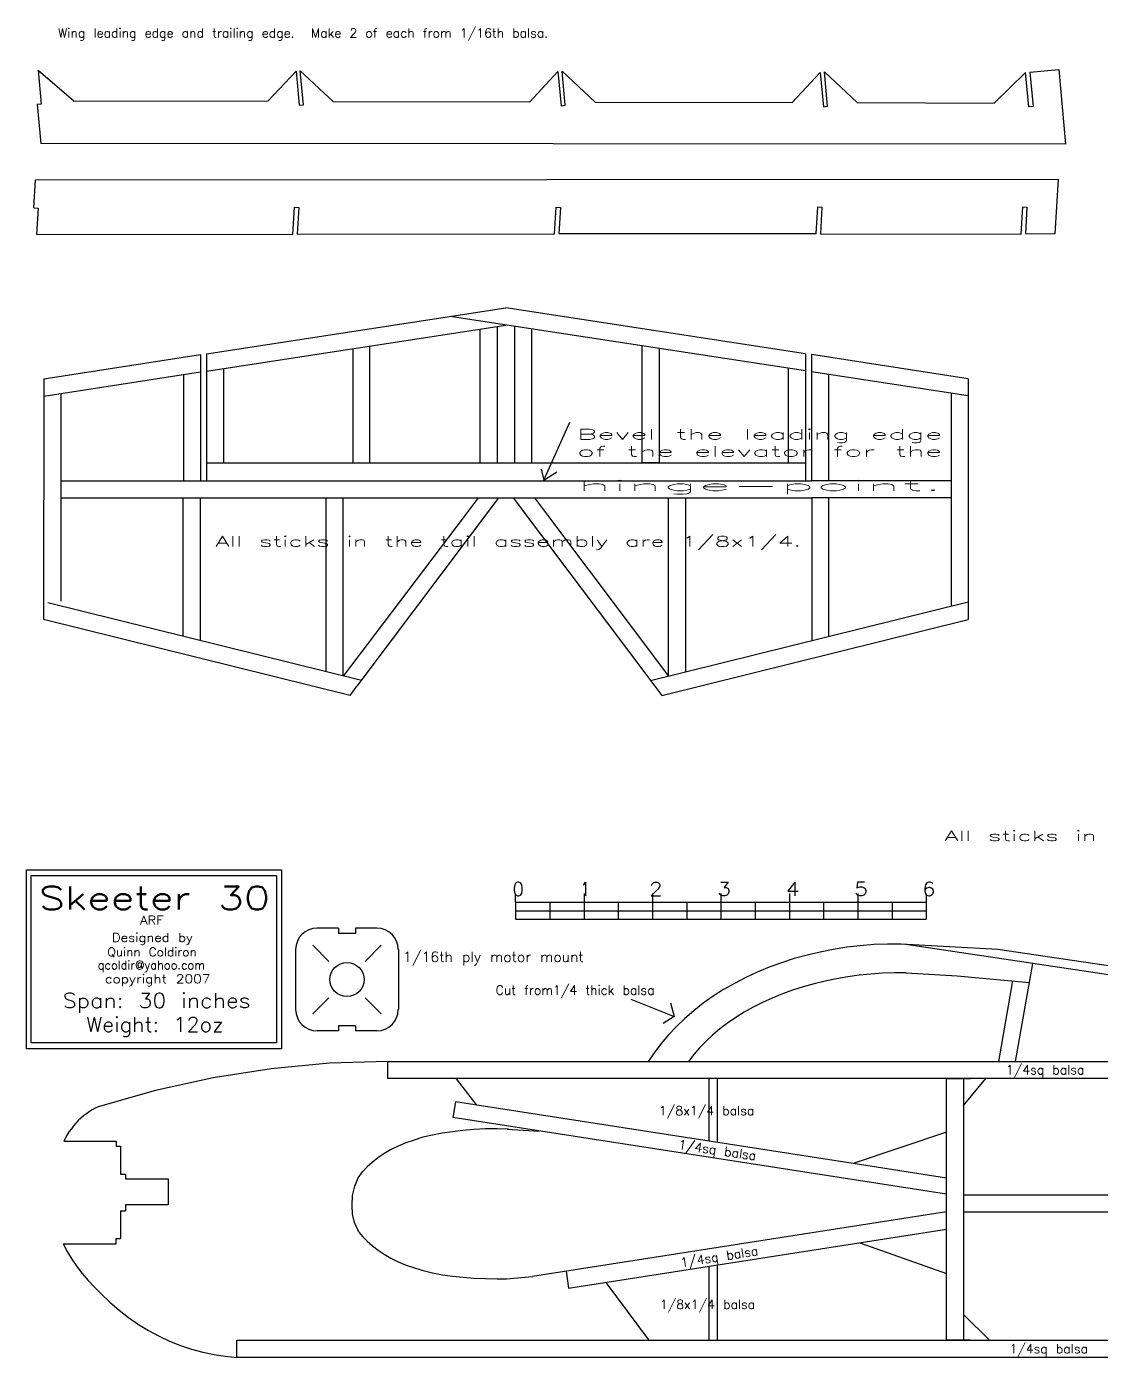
# Model space of a CAD drawing. Extents: x 0 to 60.8, y 0 to 23.
# Drawn here: x 0 to 15.7, y 0 to 19.44 of the extents above; entities that cross this region are included whole.
import ezdxf
from ezdxf.enums import TextEntityAlignment as Align

# ---------------------------------------------------------------- set-up
doc = ezdxf.new("R2010")
doc.units = 0
doc.layers.get('0').update_dxf_attribs({"linetype": 'CONTINUOUS'})
doc.layers.add('DIMS', color=1, linetype='CONTINUOUS')
doc.layers.add('OBJ', color=7, linetype='CONTINUOUS')
doc.styles.add('_TCW_TXTSTY_1', font='TXT.SHX')
doc.styles.add('_TCW_TXTSTY_6', font='TXT.SHX', dxfattribs={"width": 1.01})
doc.styles.add('_TCW_TXTSTY_7', font='TXT.SHX', dxfattribs={"width": 0.9})
doc.styles.add('_TCW_TXTSTY_8', font='TXT.SHX', dxfattribs={"width": 0.84})
doc.styles.add('_TCW_TXTSTY_9', font='TXT.SHX', dxfattribs={"width": 0.81})
doc.styles.add('_TCW_TXTSTY_A', font='TXT.SHX', dxfattribs={"width": 0.94})
doc.styles.add('_TCW_TXTSTY_B', font='TXT.SHX', dxfattribs={"width": 0.93})
doc.styles.add('_TCW_TXTSTY_C', font='TXT.SHX', dxfattribs={"width": 0.86})
doc.styles.add('_TCW_TXTSTY_D', font='TXT.SHX', dxfattribs={"width": 1.47})
doc.styles.add('_TCW_TXTSTY_E', font='TXT.SHX', dxfattribs={"width": 1.58})

# ---------------------------------------------------------------- blocks, each defined once
blk = doc.blocks.new('*E20')
at = {"linetype": 'CONTINUOUS', "style": '_TCW_TXTSTY_1'}
blk.add_text('0', height=0.2, dxfattribs=at).set_placement((7.1, 6.74), (7.267, 6.74), align=Align.FIT)
blk = doc.blocks.new('*E21')
at = {"linetype": 'CONTINUOUS', "style": '_TCW_TXTSTY_1'}
blk.add_text('2', height=0.2, dxfattribs=at).set_placement((9.093, 6.742), (9.293, 6.742), align=Align.FIT)
blk = doc.blocks.new('*E22')
at = {"linetype": 'CONTINUOUS', "style": '_TCW_TXTSTY_1'}
blk.add_text('1', height=0.2, dxfattribs=at).set_placement((8.093, 6.742), (8.226, 6.742), align=Align.FIT)
blk = doc.blocks.new('*E23')
at = {"linetype": 'CONTINUOUS', "style": '_TCW_TXTSTY_1'}
blk.add_text('3', height=0.2, dxfattribs=at).set_placement((10.091, 6.742), (10.291, 6.742), align=Align.FIT)
blk = doc.blocks.new('*E24')
at = {"linetype": 'CONTINUOUS', "style": '_TCW_TXTSTY_1'}
blk.add_text('4', height=0.2, dxfattribs=at).set_placement((11.094, 6.742), (11.294, 6.742), align=Align.FIT)
blk = doc.blocks.new('*E25')
at = {"linetype": 'CONTINUOUS', "style": '_TCW_TXTSTY_1'}
blk.add_text('5', height=0.2, dxfattribs=at).set_placement((12.092, 6.742), (12.292, 6.742), align=Align.FIT)
blk = doc.blocks.new('*E26')
at = {"linetype": 'CONTINUOUS', "style": '_TCW_TXTSTY_1'}
blk.add_text('6', height=0.2, dxfattribs=at).set_placement((13.082, 6.742), (13.282, 6.742), align=Align.FIT)

msp = doc.modelspace()

# ---------------------------------------------------------------- linework, layer by layer
at = {"color": 7, "linetype": 'CONTINUOUS'}
for p, q in [((0.17, 18.804, 0), (0.691, 18.357, 0)), ((0.17, 18.804, 0), (0.216, 18.308, 0)), ((3.937, 18.792, 0), (3.526, 18.353, 0)), ((3.937, 18.792, 0), (3.982, 18.292, 0)), ((3.999, 18.797, 0), (4.479, 18.347, 0)), ((4.045, 18.298, 0), (3.999, 18.797, 0)), ((7.763, 18.787, 0), (7.354, 18.344, 0)), ((7.763, 18.787, 0), (7.809, 18.286, 0)), ((7.825, 18.793, 0), (8.308, 18.338, 0)), ((7.871, 18.292, 0), (7.825, 18.793, 0)), ((11.595, 18.773, 0), (11.183, 18.332, 0)), ((11.595, 18.773, 0), (11.641, 18.272, 0)), ((11.657, 18.779, 0), (12.136, 18.331, 0)), ((11.703, 18.278, 0), (11.657, 18.779, 0)), ((14.596, 18.77, 0), (14.137, 18.324, 0)), ((14.642, 18.27, 0), (14.596, 18.77, 0)), ((14.658, 18.774, 0), (15.08, 18.813, 0)), ((14.658, 18.774, 0), (14.704, 18.276, 0)), ((15.08, 18.813, 0), (15.18, 17.724, 0)), ((0.216, 18.308, 0), (0.156, 18.303, 0)), ((0.156, 18.303, 0), (0.208, 17.732, 0)), ((0.691, 18.353, 0), (3.526, 18.355, 0)), ((3.982, 18.292, 0), (4.045, 18.298, 0)), ((4.479, 18.347), (7.354, 18.344)), ((7.809, 18.286, 0), (7.871, 18.292, 0)), ((8.308, 18.338), (11.183, 18.332)), ((11.641, 18.272, 0), (11.703, 18.278, 0)), ((12.136, 18.331), (14.137, 18.324)), ((14.704, 18.276, 0), (14.642, 18.27, 0)), ((15.18, 17.724), (0.208, 17.732)), ((0.106, 16.794, 0), (0.131, 17.203, 0)), ((0.131, 17.203), (15.071, 17.211)), ((15.071, 17.211, 0), (15.023, 16.415, 0)), ((0.106, 16.794, 0), (0.169, 16.79, 0)), ((0.169, 16.79, 0), (0.146, 16.41, 0)), ((3.893, 16.404, 0), (3.917, 16.802, 0)), ((3.917, 16.802, 0), (3.98, 16.798, 0)), ((3.98, 16.798, 0), (3.956, 16.41, 0)), ((7.712, 16.413, 0), (7.736, 16.805, 0)), ((7.736, 16.805, 0), (7.799, 16.801, 0)), ((7.799, 16.801, 0), (7.775, 16.414, 0)), ((11.535, 16.416, 0), (11.559, 16.808, 0)), ((11.559, 16.808, 0), (11.621, 16.804, 0)), ((11.621, 16.804, 0), (11.598, 16.412, 0)), ((14.529, 16.411, 0), (14.553, 16.81, 0)), ((14.553, 16.81, 0), (14.615, 16.806, 0)), ((14.615, 16.806, 0), (14.592, 16.417, 0)), ((0.146, 16.41), (3.893, 16.404)), ((3.956, 16.41, 0), (7.712, 16.413, 0)), ((11.535, 16.416), (7.775, 16.414)), ((11.598, 16.412), (14.529, 16.411)), ((14.592, 16.417, 0), (15.023, 16.415, 0)), ((2.63, 14.662, 0), (7.004, 15.333, 0)), ((11.379, 14.411, 0), (6.188, 15.208, 0)), ((11.379, 14.662, 0), (7.004, 15.333, 0)), ((2.63, 14.41, 0), (7.004, 15.081, 0)), ((6.629, 13.067, 0), (6.629, 15.023, 0)), ((6.879, 13.067, 0), (6.879, 15.061, 0)), ((7.129, 15.063, 0), (7.129, 13.067, 0)), ((7.379, 15.025, 0), (7.379, 13.067, 0)), ((8.993, 13.194, 0), (8.993, 14.778, 0)), ((0.251, 14.297, 0), (2.543, 14.651, 0)), ((2.543, 14.65, 0), (2.543, 14.355, 0)), ((2.63, 14.662, 0), (2.63, 14.439, 0)), ((4.766, 14.738, 0), (4.766, 13.194, 0)), ((5.016, 13.194, 0), (5.016, 14.776, 0)), ((9.243, 14.739, 0), (9.243, 13.194, 0)), ((11.379, 14.662, 0), (11.379, 14.439, 0)), ((13.758, 14.297, 0), (11.466, 14.651, 0)), ((11.466, 14.65, 0), (11.466, 14.355, 0)), ((0.251, 14.044, 0), (2.543, 14.398, 0)), ((2.63, 14.439, 0), (2.63, 13.067, 0)), ((2.88, 14.449, 0), (2.88, 13.194, 0)), ((11.129, 14.45, 0), (11.129, 13.194, 0)), ((11.379, 14.439, 0), (11.379, 13.067, 0)), ((13.758, 14.045, 0), (11.466, 14.398, 0)), ((0.251, 14.297, 0), (0.251, 14.076, 0)), ((2.293, 14.355, 0), (2.293, 14.256, 0)), ((2.293, 14.256, 0), (2.293, 12.805, 0)), ((2.543, 14.355, 0), (2.543, 12.805, 0)), ((11.466, 14.355, 0), (11.466, 12.805, 0)), ((11.716, 14.355, 0), (11.716, 14.256, 0)), ((11.716, 14.256, 0), (11.716, 12.805, 0)), ((13.758, 14.297, 0), (13.758, 14.076, 0)), ((0.251, 14.076, 0), (0.25, 10.975, 0)), ((0.5, 14.083, 0), (0.5, 11.046, 0)), ((13.508, 14.083, 0), (13.508, 10.975, 0)), ((13.758, 14.076, 0), (13.758, 10.975, 0)), ((7.559, 12.816, 0), (7.937, 13.662, 0)), ((2.63, 13.067, 0), (2.63, 12.805, 0)), ((2.63, 13.067, 0), (11.379, 13.067, 0)), ((2.88, 13.194, 0), (2.88, 13.067, 0)), ((4.766, 13.194, 0), (4.766, 13.067, 0)), ((4.766, 13.067, 0), (5.016, 13.067, 0)), ((5.016, 13.067, 0), (5.016, 13.194, 0)), ((8.993, 13.067, 0), (8.993, 13.194, 0)), ((9.243, 13.067, 0), (8.993, 13.067, 0)), ((9.243, 13.194, 0), (9.243, 13.067, 0)), ((11.129, 13.194, 0), (11.129, 13.067, 0)), ((11.379, 13.067, 0), (11.379, 12.805, 0)), ((7.517, 12.975, 0), (7.559, 12.816, 0)), ((7.559, 12.816, 0), (7.747, 12.939, 0)), ((0.501, 12.805, 0), (2.543, 12.805, 0)), ((2.543, 12.805, 0), (11.466, 12.805, 0)), ((13.508, 12.805, 0), (11.466, 12.805, 0)), ((0.501, 12.555, 0), (2.543, 12.555, 0)), ((2.287, 10.533, 0), (2.287, 12.555, 0)), ((2.537, 12.555, 0), (2.537, 10.471, 0)), ((2.543, 12.555, 0), (11.466, 12.555, 0)), ((4.378, 10.015, 0), (4.378, 12.555, 0)), ((4.628, 9.953, 0), (4.628, 12.555, 0)), ((6.897, 12.555, 0), (4.828, 9.803, 0)), ((6.6, 12.556, 0), (6.409, 12.305, 0)), ((7.109, 12.555, 0), (9.181, 9.803, 0)), ((7.419, 12.556, 0), (7.609, 12.305, 0)), ((9.381, 9.952, 0), (9.381, 12.555, 0)), ((9.631, 10.014, 0), (9.631, 12.555, 0)), ((13.508, 12.555, 0), (11.466, 12.555, 0)), ((11.472, 12.555, 0), (11.472, 10.471, 0)), ((11.722, 10.533, 0), (11.722, 12.555, 0)), ((6.409, 12.305, 0), (4.628, 9.953, 0)), ((7.609, 12.305, 0), (9.381, 9.952, 0)), ((0.25, 10.975, 0), (0.25, 10.78, 0)), ((4.892, 9.888, 0), (0.311, 11.023, 0)), ((9.117, 9.887, 0), (13.758, 11.037, 0)), ((13.758, 10.975, 0), (13.758, 10.78, 0)), ((4.728, 9.67, 0), (0.25, 10.78, 0)), ((9.28, 9.67, 0), (13.758, 10.78, 0)), ((4.728, 9.67), (4.828, 9.803)), ((9.181, 9.803, 0), (9.28, 9.67, 0)), ((14.188, 5.959), (12.778, 6.038, 0)), ((12.845, 6.034, 0), (24.367, 4.321)), ((14.19, 5.959, 0), (14.188, 5.959)), ((22.688, 4.703), (14.19, 5.959, 0)), ((14.447, 4.321), (14.702, 5.755)), ((12.851, 5.618), (13.598, 5.573)), ((13.598, 5.573), (14.653, 5.478)), ((14.404, 5.501), (14.2, 4.321)), ((8.827, 5.23, 0), (9.462, 4.978, 0)), ((9.41, 5.181, 0), (9.462, 4.978, 0)), ((9.462, 4.978, 0), (9.302, 4.878, 0)), ((5.278, 4.071, 0), (5.278, 4.321, 0)), ((5.278, 4.321, 0), (25.201, 4.321, 0)), ((24.083, 4.071), (5.278, 4.071, 0)), ((6.278, 4.066, 0), (6.572, 3.683, 0)), ((9.97, 4.071, 0), (9.97, 3.156, 0)), ((10.095, 3.137, 0), (10.095, 4.071, 0)), ((13.44, 4.071, 0), (13.79, 4.071, 0)), ((13.44, 3.288), (13.44, 4.071, 0)), ((13.44, 4.071, 0), (13.44, 4.071, 0)), ((13.44, 4.071, 0), (13.44, 4.071, 0)), ((13.44, 4.071, 0), (13.44, 4.071, 0)), ((13.44, 4.071, 0), (13.44, 4.071, 0)), ((13.69, 4.071, 0), (13.69, 2.372)), ((13.69, 3.677), (14.016, 4.071)), ((6.266, 3.73, 0), (6.23, 3.501, 0)), ((12.078, 2.83), (6.266, 3.73, 0)), ((13.44, 2.384, 0), (6.23, 3.501, 0)), ((7.022, 3.332, 0), (7.488, 3.305, 0)), ((13.44, 3.288, 0), (12.078, 2.83, 0)), ((13.44, 2.619), (13.44, 3.288)), ((13.44, 2.619, 0), (12.078, 2.83)), ((1.372, 2.673), (1.444, 2.673)), ((1.444, 2.673), (1.444, 2.606)), ((1.444, 2.606, 0), (2.068, 2.606)), ((2.068, 2.606), (2.068, 2.225)), ((13.44, 2.384), (13.44, 2.619)), ((13.44, 2.123), (13.44, 2.384)), ((13.69, 2.372), (13.69, 0.248, 0)), ((13.69, 2.372), (17.738, 2.372)), ((1.372, 2.141), (1.444, 2.141)), ((2.068, 2.225), (1.444, 2.225, 0)), ((1.444, 2.225), (1.444, 2.141)), ((13.44, 2.123, 0), (7.392, 1.18, 0)), ((13.44, 0.248, 0), (13.44, 2.123)), ((17.738, 2.122), (13.69, 2.122)), ((7.919, 1.009, 0), (13.44, 1.87, 0)), ((12.176, 1.673, 0), (13.44, 1.224, 0)), ((7.012, 1.147, 0), (7.392, 1.18, 0)), ((7.882, 1.256), (7.919, 1.009)), ((9.97, 1.329, 0), (9.97, 0.248, 0)), ((10.095, 0.248, 0), (10.095, 1.348, 0)), ((6.878, 1.145, 0), (7.012, 1.147, 0)), ((8.465, 1.094, 0), (9.087, 0.253, 0)), ((13.69, 0.625), (14.067, 0.248)), ((3.072, 0.248, 0), (24.083, 0.248)), ((3.072, -0.002, 0), (3.072, 0.248, 0)), ((3.072, 0.248, 0), (3.072, 0.248, 0)), ((3.072, 0.248, 0), (3.072, 0.248, 0)), ((3.072, 0.248, 0), (3.072, 0.248, 0)), ((3.072, 0.248, 0), (3.072, 0.248, 0)), ((13.79, 0.248, 0), (13.44, 0.248, 0)), ((25.201, -0.002, 0), (3.072, -0.002, 0))]:
    msp.add_line(p, q, dxfattribs=at)
for p, q in [((7.145, 6.649), (7.145, 6.774)), ((7.145, 6.649), (7.645, 6.649)), ((7.145, 6.649), (7.145, 6.399)), ((7.145, 6.649), (7.145, 6.524)), ((7.645, 6.649), (8.145, 6.649)), ((7.645, 6.649), (7.645, 6.399)), ((8.145, 6.774), (8.145, 6.399)), ((8.145, 6.649), (8.645, 6.649)), ((8.645, 6.649), (8.645, 6.399)), ((8.645, 6.649), (9.145, 6.649)), ((9.145, 6.774), (9.145, 6.399)), ((9.145, 6.649), (9.645, 6.649)), ((9.645, 6.649), (10.145, 6.649)), ((9.645, 6.649), (9.645, 6.399)), ((10.145, 6.774), (10.145, 6.399)), ((10.145, 6.649), (10.645, 6.649)), ((10.645, 6.649), (11.145, 6.649)), ((10.645, 6.649), (10.645, 6.399)), ((11.145, 6.774), (11.145, 6.399)), ((11.145, 6.649), (11.645, 6.649)), ((11.645, 6.649), (11.645, 6.399)), ((11.645, 6.649), (12.145, 6.649)), ((12.145, 6.774), (12.145, 6.399)), ((12.145, 6.649), (12.645, 6.649)), ((12.645, 6.649), (13.145, 6.649)), ((12.645, 6.649), (12.645, 6.399)), ((13.145, 6.774), (13.145, 6.399)), ((7.145, 6.524), (13.145, 6.524)), ((7.145, 6.399), (7.645, 6.399)), ((7.645, 6.399), (8.145, 6.399)), ((8.145, 6.399), (8.645, 6.399)), ((8.645, 6.399), (9.145, 6.399)), ((9.145, 6.399), (9.645, 6.399)), ((9.645, 6.399), (10.145, 6.399)), ((10.145, 6.399), (10.645, 6.399)), ((10.645, 6.399), (11.145, 6.399)), ((11.145, 6.399), (11.645, 6.399)), ((11.645, 6.399), (12.145, 6.399)), ((12.145, 6.399), (12.645, 6.399)), ((12.645, 6.399), (13.145, 6.399))]:
    msp.add_line(p, q)
for points in [[(0.002, 7.124), (3.725, 7.124), (3.725, 4.505), (0.002, 4.505)], [(3.652, 4.593), (0.07, 4.593), (0.07, 7.038), (3.652, 7.038)]]:
    msp.add_lwpolyline(points, close=True, dxfattribs=at)
at = {"color": 7, "linetype": 'CONTINUOUS', "flags": 128}
for points in [[(12.778, 6.038), (12.578, 6.037), (12.378, 6.029), (12.179, 6.013), (11.982, 5.99), (11.786, 5.959), (11.592, 5.921), (11.402, 5.876), (11.214, 5.824), (11.031, 5.765), (10.851, 5.699), (10.676, 5.627), (10.506, 5.548), (10.342, 5.463), (10.184, 5.372), (10.032, 5.275), (9.886, 5.172), (9.748, 5.064), (9.617, 4.951), (9.494, 4.834), (9.379, 4.712), (9.272, 4.585), (9.173, 4.455), (9.084, 4.321)], [(12.851, 5.618), (12.679, 5.617), (12.507, 5.611), (12.336, 5.599), (12.166, 5.582), (11.997, 5.559), (11.831, 5.53), (11.666, 5.496), (11.505, 5.457), (11.347, 5.412), (11.192, 5.362), (11.042, 5.308), (10.895, 5.248), (10.754, 5.184), (10.617, 5.115), (10.486, 5.042), (10.361, 4.964), (10.242, 4.883), (10.129, 4.797), (10.023, 4.708), (9.924, 4.616), (9.832, 4.521), (9.748, 4.422), (9.671, 4.321)], [(5.278, 4.321), (4.425, 4.295), (3.574, 4.215), (2.727, 4.083), (1.884, 3.898), (1.049, 3.66)], [(1.049, 3.66), (1.004, 3.639), (0.959, 3.614), (0.916, 3.588), (0.874, 3.559), (0.834, 3.527), (0.795, 3.494), (0.757, 3.458), (0.721, 3.421), (0.687, 3.381), (0.655, 3.34), (0.624, 3.297), (0.596, 3.252), (0.569, 3.206), (0.545, 3.158)], [(7.039, 3.332), (6.877, 3.339), (6.706, 3.339), (6.537, 3.328), (6.376, 3.314), (6.223, 3.296), (6.071, 3.272), (5.932, 3.246), (5.792, 3.214), (5.662, 3.173), (5.54, 3.133), (5.427, 3.083), (5.318, 3.03), (5.222, 2.973), (5.13, 2.916), (5.051, 2.846), (4.976, 2.782), (4.913, 2.714), (4.907, 2.707)], [(4.856, 1.829), (4.843, 1.85), (4.793, 1.967), (4.764, 2.09), (4.755, 2.223), (4.764, 2.366), (4.797, 2.499), (4.847, 2.622), (4.907, 2.707)], [(4.856, 1.829), (4.915, 1.759), (4.977, 1.695), (5.053, 1.627), (5.135, 1.566), (5.226, 1.507), (5.321, 1.447), (5.431, 1.396), (5.545, 1.345), (5.666, 1.306), (5.796, 1.268), (5.932, 1.236), (6.077, 1.206), (6.225, 1.186), (6.381, 1.168), (6.54, 1.156), (6.707, 1.15), (6.878, 1.145)], [(0.537, 1.658), (0.596, 1.545), (0.663, 1.435), (0.736, 1.327), (0.815, 1.222), (0.901, 1.121), (0.993, 1.023), (1.091, 0.928)], [(1.091, 0.928), (1.219, 0.805), (1.353, 0.689), (1.492, 0.581), (1.636, 0.481), (1.784, 0.391), (1.936, 0.309), (2.091, 0.236), (2.249, 0.172), (2.41, 0.118), (2.574, 0.074), (2.739, 0.039), (2.905, 0.014), (3.072, -0.002)]]:
    msp.add_lwpolyline(points, dxfattribs=at)
at = {"layer": 'DIMS', "color": 7}
for p, q in [((4.182, 6.019), (4.416, 5.784)), ((5.182, 6.019), (4.947, 5.784)), ((4.416, 5.254), (4.182, 5.019)), ((4.947, 5.254), (5.182, 5.019))]:
    msp.add_line(p, q, dxfattribs=at)
at = {"layer": 'OBJ', "color": 7}
for p, q in [((4.557, 6.269), (4.244, 6.269)), ((4.557, 6.269), (4.557, 6.194)), ((5.119, 6.269), (4.807, 6.269)), ((4.807, 6.269), (4.807, 6.194)), ((4.807, 6.194), (4.557, 6.194)), ((3.932, 5.957), (3.932, 5.082)), ((5.432, 5.957), (5.432, 5.082)), ((4.557, 4.769), (4.244, 4.769)), ((4.557, 4.844), (4.557, 4.769)), ((4.807, 4.844), (4.557, 4.844)), ((4.807, 4.844), (4.807, 4.769)), ((5.119, 4.769), (4.807, 4.769))]:
    msp.add_line(p, q, dxfattribs=at)
at = {"layer": 'OBJ'}
for p, q in [((0.545, 3.158), (1.309, 3.158)), ((1.309, 3.158), (1.309, 3.083)), ((1.309, 3.083), (1.372, 3.083)), ((1.372, 3.083), (1.372, 2.673)), ((1.372, 2.141), (1.372, 1.733)), ((0.537, 1.658), (1.309, 1.658)), ((1.309, 1.733), (1.372, 1.733)), ((1.309, 1.658), (1.309, 1.733))]:
    msp.add_line(p, q, dxfattribs=at)
at = {"layer": 'OBJ', "color": 7}
msp.add_circle((4.682, 5.519), 0.25, dxfattribs=at)
for centre, start, end in [((4.244, 5.957), 90, 180), ((5.119, 5.957), 0, 90), ((4.244, 5.082), 180, 270), ((5.119, 5.082), -90, 0)]:
    msp.add_arc(centre, 0.312, start, end, dxfattribs=at)

# ---------------------------------------------------------------- block references
for name in ['*E20', '*E22', '*E21', '*E23', '*E24', '*E25', '*E26']:
    msp.add_blockref(name, (0, 0))

# ---------------------------------------------------------------- texts
at = {"color": 7, "linetype": 'CONTINUOUS', "style": '_TCW_TXTSTY_1'}
for s, height, p in [('Wing leading edge and trailing edge.  Make 2 of each from 1/16th balsa.', 0.13332, (0.459, 19.416)), ('1/16th ply motor mount', 0.15, (5.502, 5.926)), ('Cut from1/4 thick balsa', 0.13332, (6.853, 5.431)), ('1/4sq balsa', 0.13332, (14.308, 4.267)), ('1/8x1/4 balsa', 0.13332, (9.239, 3.67)), ('1/8x1/4 balsa', 0.13332, (9.252, 0.839)), ('1/4sq balsa', 0.13332, (14.359, 0.191))]:
    msp.add_text(s, height=height, dxfattribs=at).set_placement(p, align=Align.TOP_LEFT)
at = {"color": 7, "linetype": 'CONTINUOUS'}
for s, height, style, width, p, p2 in [('Bevel the leading edge', 0.15, '_TCW_TXTSTY_E', 1.58, (8.04, 13.41, 0), (13.379, 13.41, 0)), ('of the elevator for the', 0.15, '_TCW_TXTSTY_E', 1.58, (8.04, 13.16, 0), (13.379, 13.16, 0)), ('hinge-point.', 0.15, '_TCW_TXTSTY_E', 1.58, (8.04, 12.66, 0), (13.379, 12.66, 0)), ('All sticks in the tail assembly are 1/8x1/4.', 0.15, '_TCW_TXTSTY_D', 1.47, (2.759, 11.845, 0), (11.318, 11.845, 0)), ('All sticks in the tail assembly are 1/8x1/4.', 0.15, '_TCW_TXTSTY_D', 1.47, (13.408, 7.544, 0), (21.967, 7.544, 0)), ('Skeeter 30', 0.3379, '_TCW_TXTSTY_6', 1.01, (0.179, 6.542), (3.56, 6.542)), ('ARF', 0.1265, '_TCW_TXTSTY_7', 0.9, (1.659, 6.325), (2.002, 6.325)), ('Designed by', 0.12649, '_TCW_TXTSTY_7', 0.9, (1.248, 6.069), (2.429, 6.069)), ('Quinn Coldiron', 0.12649, '_TCW_TXTSTY_8', 0.84, (1.182, 5.859), (2.487, 5.859)), ('qcoldir@yahoo.com', 0.12649, '_TCW_TXTSTY_9', 0.81, (1.041, 5.667), (2.607, 5.667)), ('copyright 2007', 0.12649, '_TCW_TXTSTY_A', 0.94, (1.143, 5.465), (2.688, 5.465)), ('Span: 30 inches', 0.21678, '_TCW_TXTSTY_B', 0.93, (0.529, 5.104), (3.272, 5.104)), ('Weight: 12oz', 0.21678, '_TCW_TXTSTY_C', 0.86, (0.871, 4.753), (2.879, 4.753))]:
    msp.add_text(s, height=height, dxfattribs=dict(at, style=style, width=width)).set_placement(p, p2, align=Align.FIT)
at = {"color": 7, "linetype": 'CONTINUOUS', "style": '_TCW_TXTSTY_1'}
for rotation, p in [(-8.4147, (9.534, 3.176)), (8.8858, (9.543, 1.448))]:
    msp.add_text('1/4sq balsa', height=0.13332, rotation=rotation, dxfattribs=at).set_placement(p, align=Align.TOP_LEFT)

doc.saveas('drawing.dxf')
